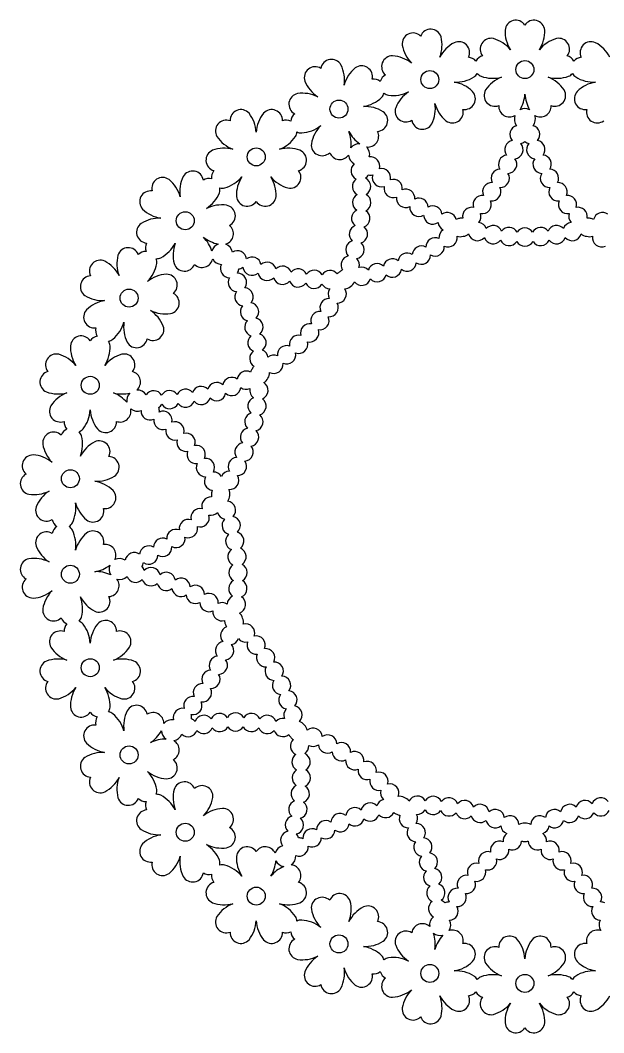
# Model space of a CAD drawing. Extents: x -1112 to -574, y -162 to 59.
# Drawn here: x -863.9 to -736.6, y -162.3 to 58.7 of the extents above; entities that cross this region are included whole.
import ezdxf

# ---------------------------------------------------------------- set-up
doc = ezdxf.new("R2010")
doc.units = 0
doc.layers.get('0').update_dxf_attribs({"linetype": 'CONTINUOUS'})

msp = doc.modelspace()

# ---------------------------------------------------------------- linework, layer by layer
for centre in [(-753.82039, 47.957838), (-774.553441, 45.778707), (-794.380359, 39.336551), (-812.434611, 28.912924), (-827.92714, 14.963388), (-840.180849, -1.902396), (-848.660191, -20.947311), (-852.994579, -41.339003), (-852.994579, -62.186257), (-848.660191, -82.57795), (-840.180849, -101.622864), (-827.92714, -118.488648), (-812.434611, -132.438184), (-794.380359, -142.861811), (-774.553441, -149.303967), (-753.82039, -151.483099)]:
    msp.add_circle(centre, 1.962519)
for centre, radius, start, end in [((-755.786841, 56.366155), 2.365777, 33.777075, 174.598907), ((-751.853939, 56.366155), 2.365777, 5.401093, 146.222925), ((-778.225107, 53.594433), 2.365777, 45.777075, 186.598907), ((-774.378149, 54.41213), 2.365777, 17.401093, 158.222925), ((-750.643583, 56.325595), 7.503151, 177.989396, 212.423167), ((-756.997197, 56.325595), 7.503151, 327.576833, 2.010604), ((-773.18581, 54.624103), 7.503151, 189.989396, 224.423167), ((-779.400582, 53.303113), 7.503151, 339.576833, 14.010604), ((-765.718348, 47.21139), 7.503151, 117.989396, 152.423167), ((-768.254851, 51.685861), 2.365777, 333.777075, 114.598907), ((-761.209507, 52.426357), 2.365777, 77.401093, 218.222925), ((-762.760287, 47.522295), 7.503151, 39.576833, 74.010604), ((-744.880493, 47.522295), 7.503151, 105.989396, 140.423167), ((-746.431272, 52.426357), 2.365777, 321.777075, 102.598907), ((-739.385929, 51.685861), 2.365777, 65.401093, 206.222925), ((-741.922432, 47.21139), 7.503151, 27.576833, 62.010604), ((-782.710146, 48.613294), 2.365777, 89.401093, 230.222925), ((-783.207425, 43.493972), 7.503151, 51.576833, 86.010604), ((-762.424841, 48.685945), 2.365777, 105.777075, 151.189996), ((-745.215939, 48.685945), 2.365777, 28.810004, 74.222925), ((-796.003887, 47.817758), 2.365777, 29.401093, 170.222925), ((-800.685989, 45.688753), 7.503151, 351.576833, 26.010604), ((-789.447574, 46.424171), 2.365777, 345.777075, 126.598907), ((-766.2884, 48.279869), 2.365777, 40.810004, 86.222925), ((-741.35238, 48.279869), 2.365777, 93.777075, 139.189996), ((-799.596771, 46.218103), 2.365777, 57.777075, 198.598907), ((-786.036205, 42.574846), 7.503151, 129.989396, 164.423167), ((-783.121246, 44.701937), 2.365777, 117.777075, 163.189996), ((-766.2884, 48.279869), 2.365777, 305.401093, 331.189996), ((-762.424841, 48.685945), 2.365777, 220.810004, 246.598907), ((-760.796912, 53.56494), 7.503151, 249.989396, 284.423167), ((-746.843868, 53.56494), 7.503151, 255.576833, 290.010604), ((-745.215939, 48.685945), 2.365777, 293.401093, 319.189996), ((-741.35238, 48.279869), 2.365777, 208.810004, 234.598907), ((-794.881674, 48.273001), 7.503151, 201.989396, 236.423167), ((-786.815949, 43.501455), 2.365777, 52.810004, 98.222925), ((-768.895155, 52.713781), 7.503151, 267.576833, 302.010604), ((-770.460685, 37.818757), 7.503151, 45.989396, 80.423167), ((-756.168743, 39.320901), 7.503151, 111.576833, 146.010604), ((-751.472037, 39.320901), 7.503151, 33.989396, 68.423167), ((-738.745625, 52.713781), 7.503151, 237.989396, 272.423167), ((-737.180095, 37.818757), 7.503151, 99.576833, 134.010604), ((-802.948163, 40.413321), 2.365777, 101.401093, 242.222925), ((-802.370209, 35.302478), 7.503151, 63.576833, 98.010604), ((-786.815949, 43.501455), 2.365777, 317.401093, 343.189996), ((-783.121246, 44.701937), 2.365777, 232.810004, 258.598907), ((-782.543292, 49.81278), 7.503151, 261.989396, 296.423167), ((-775.054757, 36.842257), 7.503151, 123.576833, 158.010604), ((-766.989032, 41.613803), 2.365777, 261.777075, 42.598907), ((-760.353566, 42.311218), 2.365777, 149.401093, 290.222925), ((-761.308925, 43.055461), 7.503151, 329.171346, 356.423167), ((-746.331855, 43.055461), 7.503151, 183.576833, 210.828654), ((-747.287213, 42.311218), 2.365777, 249.777075, 30.598907), ((-740.651748, 41.613803), 2.365777, 137.401093, 278.222925), ((-790.287602, 47.296501), 7.503151, 279.576833, 314.010604), ((-788.722072, 32.401477), 7.503151, 57.989396, 92.423167), ((-780.859072, 39.426505), 7.503151, 333.989396, 8.423167), ((-766.209287, 42.540412), 7.503151, 195.576833, 230.010604), ((-757.171782, 39.999517), 2.365777, 177.777075, 300.228349), ((-750.468998, 39.999517), 2.365777, 239.771651, 2.222925), ((-815.786003, 36.871245), 2.365777, 41.401093, 182.222925), ((-819.923145, 33.815301), 7.503151, 3.576833, 38.010604), ((-804.946076, 33.815301), 7.503151, 141.989396, 176.423167), ((-809.083218, 36.871245), 2.365777, 357.777075, 138.598907), ((-802.537063, 36.501964), 2.365777, 129.777075, 175.189996), ((-786.115318, 36.835389), 2.365777, 273.777075, 54.598907), ((-779.769854, 38.897155), 2.365777, 161.401093, 302.222925), ((-769.620657, 38.691087), 2.365777, 233.401093, 14.222925), ((-753.82039, 37.158854), 2.302526, 159.759891, 218.697261), ((-753.82039, 37.158854), 2.302526, 62.993675, 117.006325), ((-753.82039, 37.158854), 2.302526, 321.302739, 20.240109), ((-738.020123, 38.691087), 2.365777, 165.777075, 306.598907), ((-818.967787, 34.559544), 2.365777, 69.777075, 210.598907), ((-805.901434, 34.559544), 2.365777, 64.810004, 110.222925), ((-803.034343, 41.621286), 7.503151, 273.989396, 308.423167), ((-793.012727, 30.491155), 7.503151, 135.576833, 170.010604), ((-776.176969, 37.2975), 2.365777, 189.777075, 330.598907), ((-755.084154, 33.791706), 2, 105.464026, 221.535974), ((-752.556626, 33.791706), 2, 318.464026, 74.535974), ((-814.782964, 37.549861), 7.503151, 213.989396, 248.423167), ((-810.086257, 37.549861), 7.503151, 291.576833, 326.010604), ((-805.901434, 34.559544), 2.365777, 329.401093, 355.189996), ((-802.537063, 36.501964), 2.365777, 244.810004, 270.598907), ((-785.545265, 37.903868), 7.503151, 207.576833, 234.828654), ((-799.227499, 31.812145), 7.503151, 353.171346, 20.423167), ((-788.081768, 33.429397), 2.365777, 263.771651, 26.222925), ((-798.052025, 31.520825), 2.365777, 173.401093, 314.222925), ((-789.988016, 29.471187), 2.302526, 86.993675, 141.006325), ((-789.988016, 29.471187), 2.302526, 345.302739, 44.240109), ((-756.200847, 30.502032), 2, 100.964026, 217.035974), ((-756.200847, 30.502032), 2, 276.464026, 41.535974), ((-755.084154, 33.791706), 2, 280.964026, 309.189095), ((-752.556626, 33.791706), 2, 230.810905, 259.035974), ((-751.439933, 30.502032), 2, 138.464026, 263.535974), ((-751.439933, 30.502032), 2, 322.964026, 79.035974), ((-821.039062, 28.184817), 2.365777, 113.401093, 254.222925), ((-819.411133, 23.305822), 7.503151, 75.576833, 110.010604), ((-805.458088, 23.305822), 7.503151, 69.989396, 104.423167), ((-803.83016, 28.184817), 2.365777, 285.777075, 66.598907), ((-794.205067, 30.703128), 2.365777, 201.777075, 324.228349), ((-789.988016, 29.471187), 2.302526, 183.759891, 242.697261), ((-787.463968, 26.909164), 2, 342.464026, 98.535974), ((-757.572204, 27.310114), 2, 96.464026, 212.535974), ((-750.068576, 27.310114), 2, 327.464026, 83.535974), ((-789.772979, 25.881126), 2, 129.464026, 245.535974), ((-757.572204, 27.310114), 2, 271.964026, 37.035974), ((-750.068576, 27.310114), 2, 142.964026, 268.035974), ((-832.859925, 22.051007), 2.365777, 53.401093, 194.222925), ((-821.621509, 21.31559), 7.503151, 153.989396, 188.423167), ((-826.303612, 23.444594), 2.365777, 9.777075, 150.598907), ((-819.823728, 24.444405), 2.365777, 141.777075, 187.189996), ((-821.374508, 29.348467), 7.503151, 285.989396, 320.423167), ((-809.257804, 20.545167), 7.503151, 147.576833, 182.010604), ((-803.494714, 29.348467), 7.503151, 219.576833, 254.010604), ((-815.611417, 20.545167), 7.503151, 357.989396, 32.423167), ((-805.045493, 24.444405), 2.365777, 257.401093, 38.222925), ((-789.772979, 25.881126), 2, 304.964026, 333.189095), ((-787.463968, 26.909164), 2, 254.810905, 283.035974), ((-785.105786, 24.358097), 2, 162.464026, 287.535974), ((-785.105786, 24.358097), 2, 346.964026, 103.035974), ((-759.189767, 24.235631), 2, 91.964026, 208.035974), ((-759.189767, 24.235631), 2, 267.464026, 32.535974), ((-748.451012, 24.235631), 2, 147.464026, 272.535974), ((-748.451012, 24.235631), 2, 331.964026, 88.035974), ((-836.271294, 18.201682), 7.503151, 15.576833, 50.010604), ((-822.710728, 21.844939), 2.365777, 76.810004, 122.222925), ((-822.710728, 21.844939), 2.365777, 341.401093, 7.189996), ((-819.823728, 24.444405), 2.365777, 256.810004, 282.598907), ((-789.455098, 22.421659), 2, 124.964026, 241.035974), ((-789.455098, 22.421659), 2, 300.464026, 65.535974), ((-782.55472, 21.999916), 2, 166.964026, 292.035974), ((-782.55472, 21.999916), 2, 351.464026, 107.535974), ((-761.043566, 21.297538), 2, 87.464026, 203.535974), ((-761.043566, 21.297538), 2, 262.964026, 28.035974), ((-746.597214, 21.297538), 2, 151.964026, 277.035974), ((-746.597214, 21.297538), 2, 336.464026, 92.535974), ((-835.491549, 19.128292), 2.365777, 81.777075, 222.598907), ((-827.425824, 23.899837), 7.503151, 303.576833, 338.010604), ((-814.401061, 20.504607), 2.365777, 185.401093, 326.222925), ((-810.46816, 20.504607), 2.365777, 213.777075, 354.598907), ((-789.409625, 18.947916), 2, 120.464026, 236.535974), ((-789.409625, 18.947916), 2, 295.964026, 61.035974), ((-779.826497, 19.849158), 2, 171.464026, 296.535974), ((-779.826497, 19.849158), 2, 355.964026, 112.035974), ((-776.937938, 17.919085), 2, 0.464026, 116.535974), ((-763.12217, 18.513949), 2, 82.964026, 199.035974), ((-744.51861, 18.513949), 2, 340.964026, 97.035974), ((-819.93729, 10.929315), 7.503151, 81.989396, 116.423167), ((-819.359335, 16.040157), 2.365777, 297.777075, 78.598907), ((-776.937938, 17.919085), 2, 175.964026, 301.035974), ((-773.906851, 16.221595), 2, 4.964026, 121.035974), ((-765.412764, 15.902027), 2, 78.464026, 189.795696), ((-763.12217, 18.513949), 2, 258.464026, 23.535974), ((-744.51861, 18.513949), 2, 156.464026, 281.535974), ((-742.228016, 15.902027), 2, 350.204304, 101.535974), ((-833.585427, 8.028314), 7.503151, 87.576833, 122.010604), ((-832.019897, 22.923337), 7.503151, 225.989396, 260.423167), ((-789.636838, 15.481313), 2, 115.964026, 232.035974), ((-789.636838, 15.481313), 2, 291.464026, 56.535974), ((-773.906851, 16.221595), 2, 180.464026, 305.535974), ((-770.751924, 14.767154), 2, 14.204304, 125.535974), ((-767.492609, 13.564729), 2, 86.875724, 107.994699), ((-765.412764, 15.902027), 2, 319.568314, 19.035974), ((-742.228016, 15.902027), 2, 160.964026, 220.431686), ((-740.14817, 13.564729), 2, 72.005301, 93.124276), ((-736.888855, 14.767154), 2, 54.464026, 165.795696), ((-836.192181, 12.462226), 2.365777, 125.401093, 266.222925), ((-819.770435, 12.128801), 2.365777, 287.771651, 50.222925), ((-790.135337, 12.043224), 2, 111.464026, 227.535974), ((-790.135337, 12.043224), 2, 286.964026, 52.035974), ((-770.751924, 14.767154), 2, 184.964026, 244.431686), ((-767.901227, 13.477875), 2, 96.005301, 117.124276), ((-764.149001, 12.621734), 2, 18.464026, 82.570974), ((-760.741713, 11.943982), 2, 22.964026, 139.035974), ((-757.291752, 11.535652), 2, 27.464026, 143.535974), ((-753.82039, 11.399262), 2, 31.964026, 148.035974), ((-750.349028, 11.535652), 2, 36.464026, 152.535974), ((-746.899067, 11.943982), 2, 40.964026, 157.035974), ((-743.491779, 12.621734), 2, 97.429026, 161.535974), ((-739.739553, 13.477875), 2, 62.875724, 83.994699), ((-819.273156, 17.248123), 7.503151, 231.576833, 258.828654), ((-829.294772, 6.117991), 7.503151, 17.171346, 44.423167), ((-773.40926, 9.251411), 2, 64.964026, 181.035974), ((-770.572214, 11.256437), 2, 121.429026, 185.535974), ((-770.572214, 11.256437), 2, 244.964026, 10.035974), ((-767.901227, 13.477875), 2, 249.464026, 287.994699), ((-767.492609, 13.564729), 2, 276.005301, 314.535974), ((-764.149001, 12.621734), 2, 193.964026, 319.035974), ((-760.741713, 11.943982), 2, 198.464026, 323.535974), ((-746.899067, 11.943982), 2, 216.464026, 341.535974), ((-743.491779, 12.621734), 2, 220.964026, 346.035974), ((-740.14817, 13.564729), 2, 225.464026, 263.994699), ((-739.739553, 13.477875), 2, 252.005301, 290.535974), ((-737.068565, 11.256437), 2, 169.964026, 295.035974), ((-840.356141, 6.731027), 2.365777, 21.777075, 162.598907), ((-834.22573, 9.056233), 2.365777, 153.777075, 199.189996), ((-836.762233, 13.530704), 7.503151, 297.989396, 332.423167), ((-823.08, 7.438982), 7.503151, 159.576833, 194.010604), ((-819.90193, 7.737456), 2.302526, 110.993675, 165.006325), ((-819.90193, 7.737456), 2.302526, 9.302739, 68.240109), ((-790.902049, 8.654845), 2, 106.964026, 223.035974), ((-790.902049, 8.654845), 2, 282.464026, 47.535974), ((-776.394873, 7.475158), 2, 60.464026, 176.535974), ((-773.40926, 9.251411), 2, 240.464026, 5.535974), ((-757.291752, 11.535652), 2, 202.964026, 328.035974), ((-753.82039, 11.399262), 2, 207.464026, 332.535974), ((-750.349028, 11.535652), 2, 211.964026, 337.035974), ((-835.333709, 5.62201), 7.503151, 165.989396, 200.423167), ((-836.509183, 5.913331), 2.365777, 88.810004, 134.222925), ((-836.509183, 5.913331), 2.365777, 353.401093, 19.189996), ((-834.22573, 9.056233), 2.365777, 268.810004, 294.598907), ((-824.255474, 7.147661), 2.365777, 225.777075, 348.228349), ((-819.90193, 7.737456), 2.302526, 207.759891, 266.697261), ((-816.554029, 6.423554), 2, 6.464026, 122.535974), ((-813.362111, 5.052198), 2, 10.964026, 127.035974), ((-791.932246, 5.337067), 2, 102.464026, 213.795696), ((-791.932246, 5.337067), 2, 343.568314, 43.035974), ((-782.737368, 4.651298), 2, 51.464026, 167.535974), ((-779.510646, 5.938629), 2, 55.964026, 172.035974), ((-776.394873, 7.475158), 2, 235.964026, 1.035974), ((-846.479439, 4.004759), 2.365777, 65.401093, 206.222925), ((-849.015942, -0.469713), 7.503151, 27.576833, 62.010604), ((-841.54848, 6.943001), 7.503151, 315.576833, 350.010604), ((-828.102432, 6.329965), 2.365777, 197.401093, 338.222925), ((-818.245275, 4.545235), 2, 153.464026, 269.535974), ((-818.245275, 4.545235), 2, 328.964026, 357.189095), ((-816.554029, 6.423554), 2, 278.810905, 307.035974), ((-813.362111, 5.052198), 2, 186.464026, 311.535974), ((-810.072437, 3.935504), 2, 15.464026, 131.535974), ((-806.705289, 3.080357), 2, 19.964026, 136.035974), ((-803.281427, 2.49203), 2, 24.464026, 140.535974), ((-789.443525, 2.854388), 2, 42.464026, 106.570974), ((-786.055146, 3.6211), 2, 46.964026, 163.035974), ((-779.510646, 5.938629), 2, 231.464026, 356.535974), ((-848.44589, 0.598766), 2.365777, 93.777075, 234.598907), ((-831.526865, -4.187131), 7.503151, 93.989396, 128.423167), ((-832.024144, 0.932191), 2.365777, 309.777075, 90.598907), ((-816.547785, 1.514148), 2, 148.964026, 265.035974), ((-816.547785, 1.514148), 2, 324.464026, 89.535974), ((-810.072437, 3.935504), 2, 190.964026, 316.035974), ((-806.705289, 3.080357), 2, 195.464026, 320.535974), ((-799.82196, 2.17415), 2, 28.964026, 145.035974), ((-796.348217, 2.128676), 2, 38.204304, 149.535974), ((-793.219578, 2.110344), 2, 120.005301, 141.124276), ((-792.881615, 2.355889), 2, 110.875724, 131.994699), ((-789.443525, 2.854388), 2, 217.964026, 343.035974), ((-786.055146, 3.6211), 2, 222.464026, 347.535974), ((-782.737368, 4.651298), 2, 226.964026, 352.035974), ((-815.093344, -1.640778), 2, 319.964026, 85.035974), ((-803.281427, 2.49203), 2, 199.964026, 325.035974), ((-799.82196, 2.17415), 2, 204.464026, 329.535974), ((-796.348217, 2.128676), 2, 208.964026, 268.431686), ((-794.756107, -1.005428), 2, 145.429026, 209.535974), ((-794.756107, -1.005428), 2, 268.964026, 34.035974), ((-793.219578, 2.110344), 2, 273.464026, 311.994699), ((-792.881615, 2.355889), 2, 300.005301, 338.535974), ((-845.839136, 5.032678), 7.503151, 237.989396, 272.423167), ((-831.613044, -2.979166), 2.365777, 281.401093, 62.222925), ((-815.093344, -1.640778), 2, 144.464026, 260.535974), ((-796.53236, -3.991041), 2, 88.964026, 205.035974), ((-844.273605, -9.862345), 7.503151, 99.576833, 134.010604), ((-813.890919, -4.900093), 2, 139.964026, 256.035974), ((-813.890919, -4.900093), 2, 315.464026, 80.535974), ((-796.53236, -3.991041), 2, 264.464026, 29.535974), ((-847.745258, -6.0673), 2.365777, 137.401093, 278.222925), ((-832.190998, 2.131677), 7.503151, 243.576833, 278.010604), ((-839.679533, -10.838846), 7.503151, 21.989396, 56.423167), ((-812.947924, -8.243702), 2, 310.964026, 76.035974), ((-798.537386, -6.828087), 2, 84.464026, 200.535974), ((-798.537386, -6.828087), 2, 259.964026, 25.035974), ((-845.113633, -8.990015), 2.365777, 165.777075, 211.189996), ((-848.525003, -5.14069), 7.503151, 309.989396, 344.423167), ((-833.875218, -8.254598), 7.503151, 171.576833, 206.010604), ((-834.964436, -8.783948), 2.365777, 237.777075, 18.598907), ((-812.947924, -8.243702), 2, 135.464026, 251.535974), ((-800.758823, -9.499075), 2, 79.964026, 196.035974), ((-800.758823, -9.499075), 2, 255.464026, 20.535974), ((-850.626642, -12.538994), 2.365777, 33.777075, 174.598907), ((-846.693741, -12.538994), 2.365777, 100.810004, 146.222925), ((-845.113633, -8.990015), 2.365777, 280.810004, 306.598907), ((-838.557321, -10.383603), 2.365777, 209.401093, 350.222925), ((-812.270172, -11.65099), 2, 130.964026, 247.035974), ((-812.270172, -11.65099), 2, 306.464026, 71.535974), ((-803.182976, -11.987537), 2, 75.464026, 191.535974), ((-845.483385, -12.579554), 7.503151, 177.989396, 212.423167), ((-851.836998, -12.579554), 7.503151, 327.576833, 2.010604), ((-846.693741, -12.538994), 2.365777, 5.401093, 31.189996), ((-805.794898, -14.278131), 2, 70.964026, 187.035974), ((-803.182976, -11.987537), 2, 250.964026, 16.035974), ((-856.049309, -16.478792), 2.365777, 77.401093, 218.222925), ((-857.600088, -21.382854), 7.503151, 39.576833, 74.010604), ((-839.720294, -21.382854), 7.503151, 105.989396, 140.423167), ((-841.271074, -16.478792), 2.365777, 321.777075, 102.598907), ((-811.861842, -15.10095), 2, 126.464026, 237.795696), ((-811.861842, -15.10095), 2, 7.568314, 67.035974), ((-808.578486, -16.356735), 2, 66.464026, 130.570974), ((-805.794898, -14.278131), 2, 246.464026, 11.535974), ((-811.725452, -18.572312), 2, 144.005301, 165.124276), ((-811.516579, -18.210534), 2, 134.875724, 155.994699), ((-808.578486, -16.356735), 2, 241.964026, 7.035974), ((-857.264642, -20.219204), 2.365777, 105.777075, 246.598907), ((-840.055741, -20.219204), 2.365777, 311.771651, 74.222925), ((-817.78298, -21.199454), 2, 52.964026, 169.035974), ((-814.591062, -19.828098), 2, 62.204304, 173.535974), ((-811.725452, -18.572312), 2, 297.464026, 335.994699), ((-811.516579, -18.210534), 2, 324.005301, 2.535974), ((-838.389746, -24.28438), 2.302526, 33.302739, 92.240109), ((-831.323131, -24.077502), 2, 34.964026, 151.035974), ((-827.863664, -23.759622), 2, 39.464026, 155.535974), ((-824.439802, -23.171295), 2, 43.964026, 160.035974), ((-821.072654, -22.316148), 2, 48.464026, 164.535974), ((-817.78298, -21.199454), 2, 228.464026, 353.535974), ((-814.591062, -19.828098), 2, 232.964026, 292.431686), ((-811.861842, -22.043675), 2, 169.429026, 233.535974), ((-811.861842, -22.043675), 2, 292.964026, 58.035974), ((-855.636714, -15.340209), 7.503151, 249.989396, 284.423167), ((-851.008545, -29.584248), 7.503151, 111.576833, 146.010604), ((-846.311838, -29.584248), 7.503151, 41.171346, 68.423167), ((-841.683669, -15.340209), 7.503151, 255.576833, 282.828654), ((-838.389746, -24.28438), 2.302526, 134.993675, 189.006325), ((-834.796874, -24.122976), 2, 30.464026, 146.535974), ((-824.439802, -23.171295), 2, 219.464026, 344.535974), ((-821.072654, -22.316148), 2, 223.964026, 349.035974), ((-812.270172, -25.493635), 2, 112.964026, 229.035974), ((-812.270172, -25.493635), 2, 288.464026, 53.535974), ((-855.193368, -26.593931), 2.365777, 149.401093, 290.222925), ((-856.148726, -25.849688), 7.503151, 321.989396, 356.423167), ((-841.171657, -25.849688), 7.503151, 183.576833, 218.010604), ((-842.127015, -26.593931), 2.365777, 249.777075, 12.228349), ((-838.389746, -24.28438), 2.302526, 231.759891, 290.697261), ((-835.577923, -26.526797), 2, 177.464026, 293.535974), ((-834.796874, -24.122976), 2, 302.810905, 331.035974), ((-835.577923, -26.526797), 2, 352.964026, 21.189095), ((-831.323131, -24.077502), 2, 210.464026, 335.535974), ((-827.863664, -23.759622), 2, 214.964026, 340.035974), ((-832.794335, -28.605401), 2, 172.964026, 289.035974), ((-832.794335, -28.605401), 2, 348.464026, 113.535974), ((-812.947924, -28.900923), 2, 108.464026, 224.535974), ((-812.947924, -28.900923), 2, 283.964026, 49.035974), ((-852.819288, -32.70558), 2.365777, 112.810004, 158.222925), ((-852.011584, -28.905632), 2.365777, 177.777075, 223.189996), ((-852.011584, -28.905632), 2.365777, 292.810004, 318.598907), ((-845.308799, -28.905632), 2.365777, 221.401093, 2.222925), ((-830.182412, -30.895995), 2, 168.464026, 284.535974), ((-830.182412, -30.895995), 2, 343.964026, 109.035974), ((-813.890919, -32.244532), 2, 103.964026, 220.035974), ((-813.890919, -32.244532), 2, 279.464026, 44.535974), ((-856.666246, -33.523276), 2.365777, 45.777075, 186.598907), ((-852.819288, -32.70558), 2.365777, 17.401093, 43.189996), ((-857.84172, -33.814597), 7.503151, 339.576833, 14.010604), ((-846.695989, -35.431848), 2.365777, 333.777075, 114.598907), ((-827.75826, -33.384457), 2, 163.964026, 280.035974), ((-827.75826, -33.384457), 2, 339.464026, 104.535974), ((-851.626948, -32.493606), 7.503151, 189.989396, 224.423167), ((-844.159486, -39.90632), 7.503151, 117.989396, 152.423167), ((-825.536823, -36.055445), 2, 159.464026, 275.535974), ((-825.536823, -36.055445), 2, 334.964026, 100.035974), ((-815.093344, -35.503847), 2, 99.464026, 215.535974), ((-815.093344, -35.503847), 2, 274.964026, 40.035974), ((-861.151284, -38.504416), 2.365777, 89.401093, 230.222925), ((-861.648563, -43.623738), 7.503151, 51.576833, 86.010604), ((-844.729538, -38.837841), 2.365777, 305.401093, 86.222925), ((-823.531797, -38.892491), 2, 330.464026, 95.535974), ((-816.547785, -38.658773), 2, 94.964026, 211.035974), ((-816.547785, -38.658773), 2, 270.464026, 35.535974), ((-823.531797, -38.892491), 2, 154.964026, 271.035974), ((-818.245275, -41.68986), 2, 90.464026, 154.570974), ((-861.562384, -42.415773), 2.365777, 117.777075, 258.598907), ((-847.336293, -34.403929), 7.503151, 267.576833, 302.010604), ((-848.901823, -49.298952), 7.503151, 45.989396, 80.423167), ((-821.755544, -41.878104), 2, 150.464026, 261.795696), ((-821.755544, -41.878104), 2, 31.568314, 91.035974), ((-818.245275, -41.68986), 2, 265.964026, 31.035974), ((-860.98443, -37.30493), 7.503151, 261.989396, 296.423167), ((-853.495895, -50.275453), 7.503151, 123.576833, 158.010604), ((-845.43017, -45.503907), 2.365777, 261.777075, 42.598907), ((-820.175348, -44.578419), 2, 158.875724, 179.994699), ((-820.175348, -44.578419), 2, 348.005301, 26.535974), ((-822.326106, -47.306643), 2, 86.204304, 197.535974), ((-820.219015, -44.993877), 2, 168.005301, 189.124276), ((-820.219015, -44.993877), 2, 321.464026, 359.994699), ((-818.931683, -48.220599), 2, 316.964026, 82.035974), ((-858.210992, -48.220554), 2.365777, 161.401093, 302.222925), ((-859.30021, -47.691205), 7.503151, 333.989396, 8.423167), ((-844.650426, -44.577297), 7.503151, 195.576833, 230.010604), ((-848.061795, -48.426622), 2.365777, 233.401093, 14.222925), ((-824.684288, -49.857709), 2, 76.964026, 193.035974), ((-854.618108, -49.82021), 2.365777, 189.777075, 235.189996), ((-827.235354, -52.21589), 2, 72.464026, 188.535974), ((-824.684288, -49.857709), 2, 252.464026, 17.535974), ((-822.326106, -47.306643), 2, 256.964026, 316.431686), ((-818.931683, -48.220599), 2, 193.429026, 257.535974), ((-817.901486, -51.538377), 2, 136.964026, 253.035974), ((-817.901486, -51.538377), 2, 312.464026, 77.535974), ((-858.210992, -55.304706), 2.365777, 57.777075, 198.598907), ((-854.618108, -53.705051), 2.365777, 124.810004, 170.222925), ((-854.618108, -49.82021), 2.365777, 304.810004, 330.598907), ((-854.618108, -53.705051), 2.365777, 29.401093, 55.189996), ((-859.30021, -55.834055), 7.503151, 351.576833, 26.010604), ((-848.061795, -55.098638), 2.365777, 345.777075, 126.598907), ((-829.963577, -54.366648), 2, 67.964026, 184.035974), ((-827.235354, -52.21589), 2, 247.964026, 13.035974), ((-817.134774, -54.926756), 2, 307.964026, 73.035974), ((-844.650426, -58.947963), 7.503151, 129.989396, 164.423167), ((-832.852136, -56.296722), 2, 63.464026, 179.535974), ((-829.963577, -54.366648), 2, 243.464026, 8.535974), ((-817.134774, -54.926756), 2, 132.464026, 248.535974), ((-853.495895, -53.249807), 7.503151, 201.989396, 236.423167), ((-845.43017, -58.021353), 2.365777, 335.771651, 98.222925), ((-839.038149, -59.448653), 2, 54.464026, 170.535974), ((-835.883223, -57.994212), 2, 58.964026, 175.035974), ((-832.852136, -56.296722), 2, 238.964026, 4.035974), ((-816.636274, -58.364846), 2, 127.964026, 244.035974), ((-816.636274, -58.364846), 2, 303.464026, 68.535974), ((-861.562384, -61.109487), 2.365777, 101.401093, 242.222925), ((-860.98443, -66.22033), 7.503151, 63.576833, 98.010604), ((-842.254752, -61.057456), 2.302526, 57.302739, 116.240109), ((-839.038149, -59.448653), 2, 326.810905, 355.035974), ((-835.883223, -57.994212), 2, 234.464026, 359.535974), ((-848.901823, -54.226308), 7.503151, 279.576833, 306.828654), ((-847.336293, -69.121331), 7.503151, 65.171346, 92.423167), ((-842.254752, -61.057456), 2.302526, 158.993675, 213.006325), ((-838.773951, -61.962334), 2, 16.964026, 45.189095), ((-835.385572, -62.729046), 2, 12.464026, 137.535974), ((-832.067794, -63.759243), 2, 7.964026, 133.035974), ((-816.409061, -61.831448), 2, 123.464026, 239.535974), ((-816.409061, -61.831448), 2, 298.964026, 64.035974), ((-861.151284, -65.020844), 2.365777, 129.777075, 270.598907), ((-844.729538, -64.687419), 2.365777, 273.777075, 36.228349), ((-842.254752, -61.057456), 2.302526, 255.759891, 314.697261), ((-838.773951, -61.962334), 2, 201.464026, 317.535974), ((-835.385572, -62.729046), 2, 196.964026, 313.035974), ((-828.841071, -65.046575), 2, 3.464026, 128.535974), ((-816.454535, -65.305191), 2, 118.964026, 235.035974), ((-816.454535, -65.305191), 2, 294.464026, 59.535974), ((-861.648563, -59.901522), 7.503151, 273.989396, 308.423167), ((-851.626948, -71.031654), 7.503151, 135.576833, 170.010604), ((-832.067794, -63.759243), 2, 192.464026, 308.535974), ((-828.841071, -65.046575), 2, 187.964026, 304.035974), ((-825.725299, -66.583104), 2, 358.964026, 124.035974), ((-844.159486, -63.61894), 7.503151, 207.576833, 242.010604), ((-857.84172, -69.710663), 7.503151, 345.989396, 20.423167), ((-846.695989, -68.093412), 2.365777, 245.401093, 26.222925), ((-825.725299, -66.583104), 2, 183.464026, 299.535974), ((-822.739686, -68.359357), 2, 178.964026, 295.035974), ((-822.739686, -68.359357), 2, 354.464026, 119.535974), ((-819.90264, -70.364383), 2, 55.568314, 115.035974), ((-816.772416, -68.764658), 2, 114.464026, 178.570974), ((-816.772416, -68.764658), 2, 289.964026, 55.035974), ((-856.666246, -70.001984), 2.365777, 173.401093, 314.222925), ((-819.90264, -70.364383), 2, 174.464026, 285.795696), ((-817.360743, -72.18852), 2, 12.005301, 50.535974), ((-852.819288, -70.81968), 2.365777, 201.777075, 247.189996), ((-852.819288, -70.81968), 2.365777, 316.810004, 342.598907), ((-852.011584, -74.619628), 2.365777, 41.401093, 67.189996), ((-845.308799, -74.619628), 2.365777, 357.777075, 138.598907), ((-817.360743, -72.18852), 2, 182.875724, 203.994699), ((-817.231652, -72.58582), 2, 345.464026, 23.994699), ((-855.193368, -76.931329), 2.365777, 69.777075, 210.598907), ((-852.011584, -74.619628), 2.365777, 136.810004, 182.222925), ((-856.148726, -77.675572), 7.503151, 3.576833, 38.010604), ((-841.171657, -77.675572), 7.503151, 141.989396, 176.423167), ((-842.127015, -76.931329), 2.365777, 329.401093, 110.222925), ((-818.215889, -75.555668), 2, 110.204304, 221.535974), ((-817.231652, -72.58582), 2, 192.005301, 213.124276), ((-814.74319, -75.009973), 2, 340.964026, 106.035974), ((-819.332583, -78.845342), 2, 100.964026, 217.035974), ((-818.215889, -75.555668), 2, 280.964026, 340.431686), ((-814.74319, -75.009973), 2, 217.429026, 281.535974), ((-812.452596, -77.621895), 2, 160.964026, 277.035974), ((-812.452596, -77.621895), 2, 336.464026, 101.535974), ((-851.008545, -73.941012), 7.503151, 213.989396, 248.423167), ((-846.311838, -73.941012), 7.503151, 291.576833, 326.010604), ((-819.332583, -78.845342), 2, 276.464026, 41.535974), ((-810.373992, -80.405483), 2, 331.964026, 97.035974), ((-857.264642, -83.306056), 2.365777, 113.401093, 254.222925), ((-855.636714, -88.185051), 7.503151, 75.576833, 110.010604), ((-841.683669, -88.185051), 7.503151, 69.989396, 104.423167), ((-840.055741, -83.306056), 2.365777, 285.777075, 66.598907), ((-820.703939, -82.03726), 2, 96.464026, 212.535974), ((-820.703939, -82.03726), 2, 271.964026, 37.035974), ((-810.373992, -80.405483), 2, 156.464026, 272.535974), ((-808.520193, -83.343576), 2, 327.464026, 92.535974), ((-822.321503, -85.111743), 2, 91.964026, 208.035974), ((-808.520193, -83.343576), 2, 151.964026, 268.035974), ((-856.049309, -87.046468), 2.365777, 141.777075, 282.598907), ((-841.271074, -87.046468), 2.365777, 257.401093, 38.222925), ((-824.175302, -88.049836), 2, 87.464026, 203.535974), ((-822.321503, -85.111743), 2, 267.464026, 32.535974), ((-806.902629, -86.418059), 2, 147.464026, 263.535974), ((-806.902629, -86.418059), 2, 322.964026, 88.035974), ((-857.600088, -82.142406), 7.503151, 285.989396, 320.423167), ((-845.483385, -90.945706), 7.503151, 147.576833, 182.010604), ((-839.720294, -82.142406), 7.503151, 219.576833, 254.010604), ((-851.836998, -90.945706), 7.503151, 357.989396, 32.423167), ((-824.175302, -88.049836), 2, 262.964026, 28.035974), ((-805.531273, -89.609977), 2, 318.464026, 83.535974), ((-826.253906, -90.833424), 2, 82.964026, 199.035974), ((-826.253906, -90.833424), 2, 258.464026, 23.535974), ((-805.531273, -89.609977), 2, 142.964026, 259.035974), ((-850.626642, -90.986266), 2.365777, 185.401093, 326.222925), ((-846.693741, -90.986266), 2.365777, 213.777075, 259.189996), ((-846.693741, -90.986266), 2.365777, 328.810004, 354.598907), ((-845.113633, -94.535245), 2.365777, 53.401093, 79.189996), ((-848.525003, -98.38457), 7.503151, 15.576833, 50.010604), ((-833.875218, -95.270662), 7.503151, 153.989396, 188.423167), ((-838.557321, -93.141657), 2.365777, 9.777075, 150.598907), ((-834.964436, -94.741313), 2.365777, 359.771651, 122.222925), ((-828.5445, -93.445347), 2, 78.464026, 194.535974), ((-828.5445, -93.445347), 2, 350.810905, 19.035974), ((-820.423488, -94.548168), 2, 31.964026, 157.035974), ((-816.952126, -94.411778), 2, 27.464026, 152.535974), ((-813.480763, -94.548168), 2, 22.964026, 148.035974), ((-804.414579, -92.899651), 2, 138.464026, 202.570974), ((-804.414579, -92.899651), 2, 313.964026, 79.035974), ((-845.113633, -94.535245), 2.365777, 148.810004, 194.222925), ((-830.828654, -96.223372), 2.302526, 81.302739, 140.240109), ((-827.280736, -95.634249), 2, 40.964026, 69.189095), ((-823.873448, -94.956498), 2, 36.464026, 161.535974), ((-810.030803, -94.956498), 2, 18.464026, 143.535974), ((-806.623515, -95.634249), 2, 79.568314, 139.035974), ((-803.559432, -96.266799), 2, 36.005301, 74.535974), ((-847.745258, -97.45796), 2.365777, 81.777075, 222.598907), ((-839.679533, -92.686414), 7.503151, 303.576833, 330.828654), ((-830.828654, -96.223372), 2.302526, 182.993675, 237.006325), ((-830.828654, -96.223372), 2.302526, 279.759891, 338.697261), ((-827.280736, -95.634249), 2, 225.464026, 341.535974), ((-823.873448, -94.956498), 2, 220.964026, 337.035974), ((-820.423488, -94.548168), 2, 216.464026, 332.535974), ((-816.952126, -94.411778), 2, 211.964026, 328.035974), ((-813.480763, -94.548168), 2, 207.464026, 323.535974), ((-810.030803, -94.956498), 2, 202.964026, 319.035974), ((-806.623515, -95.634249), 2, 198.464026, 309.795696), ((-803.559432, -96.266799), 2, 206.875724, 227.994699), ((-803.279906, -96.577245), 2, 9.464026, 47.994699), ((-800.020591, -97.779669), 2, 4.964026, 130.035974), ((-796.865665, -99.23411), 2, 0.464026, 125.535974), ((-844.273605, -93.662915), 7.503151, 225.989396, 260.423167), ((-832.190998, -105.656937), 7.503151, 89.171346, 116.423167), ((-831.613044, -100.546094), 2.365777, 297.777075, 60.228349), ((-802.971105, -99.690661), 2, 134.204304, 245.535974), ((-803.279906, -96.577245), 2, 216.005301, 237.124276), ((-800.020591, -97.779669), 2, 241.429026, 305.535974), ((-796.865665, -99.23411), 2, 184.964026, 301.035974), ((-793.834578, -100.9316), 2, 355.964026, 121.035974), ((-845.839136, -108.557938), 7.503151, 87.576833, 122.010604), ((-802.653225, -103.150128), 2, 124.964026, 241.035974), ((-802.971105, -99.690661), 2, 304.964026, 4.431686), ((-802.653225, -103.150128), 2, 300.464026, 65.535974), ((-793.834578, -100.9316), 2, 180.464026, 296.535974), ((-790.946019, -102.861674), 2, 351.464026, 116.535974), ((-848.44589, -104.124026), 2.365777, 125.401093, 266.222925), ((-832.024144, -104.457451), 2.365777, 269.401093, 50.222925), ((-790.946019, -102.861674), 2, 175.964026, 292.035974), ((-788.217796, -105.012432), 2, 346.964026, 112.035974), ((-831.526865, -99.338129), 7.503151, 231.576833, 266.010604), ((-841.54848, -110.468261), 7.503151, 9.989396, 44.423167), ((-802.607751, -106.623871), 2, 120.464026, 236.535974), ((-802.607751, -106.623871), 2, 295.964026, 61.035974), ((-788.217796, -105.012432), 2, 171.464026, 287.535974), ((-785.666729, -107.370613), 2, 342.464026, 107.535974), ((-846.479439, -107.530019), 2.365777, 153.777075, 294.598907), ((-849.015942, -103.055547), 7.503151, 297.989396, 332.423167), ((-835.333709, -109.14727), 7.503151, 159.576833, 194.010604), ((-828.102432, -109.855225), 2.365777, 21.777075, 162.598907), ((-785.666729, -107.370613), 2, 166.964026, 283.035974), ((-783.308548, -109.92168), 2, 337.964026, 103.035974), ((-836.509183, -109.438591), 2.365777, 340.810004, 6.598907), ((-834.22573, -112.581493), 2.365777, 65.401093, 91.189996), ((-836.762233, -117.055965), 7.503151, 27.576833, 62.010604), ((-823.08, -110.964242), 7.503151, 165.989396, 200.423167), ((-824.255474, -110.672921), 2.365777, 353.401093, 134.222925), ((-802.834964, -110.090474), 2, 115.964026, 232.035974), ((-802.834964, -110.090474), 2, 291.464026, 56.535974), ((-783.308548, -109.92168), 2, 162.464026, 226.570974), ((-840.356141, -110.256287), 2.365777, 197.401093, 338.222925), ((-836.509183, -109.438591), 2.365777, 225.777075, 271.189996), ((-834.22573, -112.581493), 2.365777, 160.810004, 206.222925), ((-829.294772, -109.643251), 7.503151, 315.576833, 350.010604), ((-803.333464, -113.528563), 2, 111.464026, 227.535974), ((-803.333464, -113.528563), 2, 286.964026, 52.035974), ((-787.602629, -114.085026), 2, 42.464026, 167.535974), ((-784.21425, -113.318314), 2, 103.568314, 163.035974), ((-781.15779, -112.649903), 2, 60.005301, 98.535974), ((-780.77616, -112.819815), 2, 33.464026, 71.994699), ((-777.309558, -112.592602), 2, 28.964026, 154.035974), ((-773.835815, -112.638076), 2, 24.464026, 149.535974), ((-770.376348, -112.955956), 2, 19.964026, 145.035974), ((-766.952486, -113.544283), 2, 15.464026, 140.535974), ((-763.585338, -114.39943), 2, 10.964026, 136.035974), ((-744.055442, -114.39943), 2, 43.964026, 169.035974), ((-740.688294, -113.544283), 2, 39.464026, 164.535974), ((-737.264432, -112.955956), 2, 34.964026, 160.035974), ((-836.192181, -115.987486), 2.365777, 93.777075, 234.598907), ((-819.273156, -120.773383), 7.503151, 93.989396, 128.423167), ((-819.770435, -115.654061), 2.365777, 309.777075, 90.598907), ((-794.147129, -116.402555), 2, 51.464026, 176.535974), ((-790.920407, -115.115224), 2, 46.964026, 172.035974), ((-787.602629, -114.085026), 2, 226.964026, 343.035974), ((-784.21425, -113.318314), 2, 222.464026, 333.795696), ((-781.15779, -112.649903), 2, 230.875724, 251.994699), ((-780.77616, -112.819815), 2, 240.005301, 261.124276), ((-779.227716, -115.538462), 2, 158.204304, 269.535974), ((-779.227716, -115.538462), 2, 328.964026, 28.431686), ((-777.309558, -112.592602), 2, 265.429026, 329.535974), ((-773.835815, -112.638076), 2, 208.964026, 325.035974), ((-770.376348, -112.955956), 2, 204.464026, 320.535974), ((-766.952486, -113.544283), 2, 199.964026, 316.035974), ((-760.295664, -115.516124), 2, 6.464026, 131.535974), ((-757.103746, -116.88748), 2, 1.964026, 127.035974), ((-750.537034, -116.88748), 2, 52.964026, 178.035974), ((-747.345116, -115.516124), 2, 48.464026, 173.535974), ((-740.688294, -113.544283), 2, 223.964026, 340.035974), ((-737.264432, -112.955956), 2, 219.464026, 335.535974), ((-804.100176, -116.916942), 2, 106.964026, 223.035974), ((-804.100176, -116.916942), 2, 282.464026, 47.535974), ((-797.262902, -117.939084), 2, 55.964026, 181.035974), ((-794.147129, -116.402555), 2, 235.964026, 352.035974), ((-790.920407, -115.115224), 2, 231.464026, 347.535974), ((-777.530226, -118.569549), 2, 324.464026, 89.535974), ((-763.585338, -114.39943), 2, 195.464026, 311.535974), ((-760.295664, -115.516124), 2, 190.964026, 307.035974), ((-757.103746, -116.88748), 2, 186.464026, 250.570974), ((-754.029263, -118.505044), 2, 84.005301, 122.535974), ((-753.611517, -118.505044), 2, 57.464026, 95.994699), ((-750.537034, -116.88748), 2, 289.429026, 353.535974), ((-747.345116, -115.516124), 2, 232.964026, 349.035974), ((-744.055442, -114.39943), 2, 228.464026, 344.535974), ((-833.585427, -111.553574), 7.503151, 237.989396, 272.423167), ((-832.019897, -126.448597), 7.503151, 99.576833, 134.010604), ((-819.359335, -119.565418), 2.365777, 281.401093, 62.222925), ((-805.130373, -120.23472), 2, 102.464026, 218.535974), ((-805.130373, -120.23472), 2, 14.810905, 43.035974), ((-800.248515, -119.715337), 2, 60.464026, 185.535974), ((-797.262902, -117.939084), 2, 240.464026, 356.535974), ((-777.530226, -118.569549), 2, 148.964026, 265.035974), ((-756.54961, -120.358842), 2, 127.568314, 187.035974), ((-751.09117, -120.358842), 2, 352.964026, 52.431686), ((-835.491549, -122.653552), 2.365777, 137.401093, 278.222925), ((-819.93729, -114.454575), 7.503151, 243.576833, 278.010604), ((-827.425824, -127.425098), 7.503151, 21.989396, 56.423167), ((-806.087127, -123.701621), 2.302526, 105.302739, 164.240109), ((-803.085561, -121.720363), 2, 249.464026, 5.535974), ((-803.085561, -121.720363), 2, 64.964026, 93.189095), ((-800.248515, -119.715337), 2, 244.964026, 1.035974), ((-776.075785, -121.724475), 2, 144.464026, 260.535974), ((-776.075785, -121.724475), 2, 319.964026, 85.035974), ((-759.333198, -122.437446), 2, 66.464026, 191.535974), ((-756.54961, -120.358842), 2, 246.464026, 357.795696), ((-754.029263, -118.505044), 2, 254.875724, 275.994699), ((-753.611517, -118.505044), 2, 264.005301, 285.124276), ((-751.09117, -120.358842), 2, 182.204304, 293.535974), ((-748.307581, -122.437446), 2, 348.464026, 113.535974), ((-836.271294, -121.726942), 7.503151, 309.989396, 344.423167), ((-821.621509, -124.84085), 7.503151, 171.576833, 206.010604), ((-814.401061, -124.029867), 2.365777, 33.777075, 174.598907), ((-810.46816, -124.029867), 2.365777, 23.771651, 146.222925), ((-806.087127, -123.701621), 2.302526, 303.759891, 2.697261), ((-774.873361, -124.98379), 2, 139.964026, 256.035974), ((-774.873361, -124.98379), 2, 315.464026, 80.535974), ((-761.945121, -124.728041), 2, 70.964026, 196.035974), ((-759.333198, -122.437446), 2, 250.964026, 7.035974), ((-748.307581, -122.437446), 2, 172.964026, 289.035974), ((-745.695659, -124.728041), 2, 343.964026, 109.035974), ((-832.859925, -125.576267), 2.365777, 165.777075, 306.598907), ((-822.710728, -125.370199), 2.365777, 352.810004, 18.598907), ((-819.823728, -127.969665), 2.365777, 77.401093, 103.189996), ((-821.374508, -132.873727), 7.503151, 39.576833, 74.010604), ((-809.257804, -124.070427), 7.503151, 177.989396, 212.423167), ((-815.611417, -124.070427), 7.503151, 327.576833, 354.828654), ((-806.087127, -123.701621), 2.302526, 206.993675, 261.006325), ((-805.045493, -127.969665), 2.365777, 321.777075, 84.228349), ((-764.369273, -127.216503), 2, 75.464026, 200.535974), ((-761.945121, -124.728041), 2, 255.464026, 11.535974), ((-745.695659, -124.728041), 2, 168.464026, 284.535974), ((-743.271507, -127.216503), 2, 339.464026, 104.535974), ((-826.303612, -126.969854), 2.365777, 209.401093, 350.222925), ((-822.710728, -125.370199), 2.365777, 237.777075, 283.189996), ((-819.823728, -127.969665), 2.365777, 172.810004, 218.222925), ((-803.494714, -132.873727), 7.503151, 113.171346, 140.423167), ((-773.930365, -128.327399), 2, 135.464026, 251.535974), ((-773.930365, -128.327399), 2, 310.964026, 76.035974), ((-766.59071, -129.887491), 2, 79.964026, 205.035974), ((-764.369273, -127.216503), 2, 259.964026, 16.035974), ((-743.271507, -127.216503), 2, 163.964026, 280.035974), ((-741.05007, -129.887491), 2, 334.964026, 100.035974), ((-821.039062, -131.710077), 2.365777, 105.777075, 246.598907), ((-803.83016, -131.710077), 2.365777, 293.401093, 74.222925), ((-773.252614, -131.734687), 2, 130.964026, 247.035974), ((-773.252614, -131.734687), 2, 306.464026, 71.535974), ((-766.59071, -129.887491), 2, 264.464026, 20.535974), ((-741.05007, -129.887491), 2, 159.464026, 275.535974), ((-794.205067, -134.228388), 2.365777, 17.401093, 158.222925), ((-768.595736, -132.724537), 2, 84.464026, 209.535974), ((-768.595736, -132.724537), 2, 268.964026, 25.035974), ((-739.045044, -132.724537), 2, 154.964026, 271.035974), ((-739.045044, -132.724537), 2, 330.464026, 95.535974), ((-819.411133, -126.831082), 7.503151, 249.989396, 284.423167), ((-814.782964, -141.075121), 7.503151, 111.576833, 146.010604), ((-805.458088, -126.831082), 7.503151, 255.576833, 290.010604), ((-810.086257, -141.075121), 7.503151, 33.989396, 68.423167), ((-798.052025, -135.046085), 2.365777, 45.777075, 186.598907), ((-799.227499, -135.337405), 7.503151, 339.576833, 14.010604), ((-788.081768, -136.954657), 2.365777, 333.777075, 114.598907), ((-772.844284, -135.184647), 2, 126.464026, 242.535974), ((-772.844284, -135.184647), 2, 38.810905, 67.035974), ((-770.371989, -135.71015), 2, 88.964026, 117.189095), ((-770.371989, -135.71015), 2, 273.464026, 29.535974), ((-737.268791, -135.71015), 2, 150.464026, 266.535974), ((-737.268791, -135.71015), 2, 62.810905, 91.035974), ((-818.967787, -138.084804), 2.365777, 149.401093, 290.222925), ((-805.901434, -138.084804), 2.365777, 4.810004, 30.598907), ((-793.012727, -134.016415), 7.503151, 189.989396, 224.423167), ((-785.545265, -141.429128), 7.503151, 117.989396, 152.423167), ((-772.308206, -138.740966), 2.302526, 129.302739, 188.240109), ((-819.923145, -137.340561), 7.503151, 321.989396, 356.423167), ((-804.946076, -137.340561), 7.503151, 183.576833, 218.010604), ((-802.537063, -140.027224), 2.365777, 89.401093, 115.189996), ((-803.034343, -145.146546), 7.503151, 51.576833, 86.010604), ((-786.115318, -140.360649), 2.365777, 305.401093, 86.222925), ((-776.176969, -140.82276), 2.365777, 47.771651, 170.222925), ((-772.308206, -138.740966), 2.302526, 327.759891, 26.697261), ((-735.332574, -138.740966), 2.302526, 153.302739, 212.240109), ((-815.786003, -140.396505), 2.365777, 177.777075, 318.598907), ((-809.083218, -140.396505), 2.365777, 221.401093, 2.222925), ((-805.901434, -138.084804), 2.365777, 249.777075, 295.189996), ((-802.537063, -140.027224), 2.365777, 184.810004, 230.222925), ((-779.769854, -142.422415), 2.365777, 57.777075, 198.598907), ((-772.308206, -138.740966), 2.302526, 230.993675, 285.006325), ((-780.859072, -142.951765), 7.503151, 351.576833, 18.828654), ((-766.209287, -146.065672), 7.503151, 137.171346, 164.423167), ((-769.620657, -142.216348), 2.365777, 345.777075, 108.228349), ((-757.171782, -143.524777), 2.365777, 41.401093, 182.222925), ((-750.468998, -143.524777), 2.365777, 357.777075, 138.598907), ((-738.020123, -142.216348), 2.365777, 71.771651, 194.222925), ((-802.948163, -143.938581), 2.365777, 117.777075, 258.598907), ((-788.722072, -135.926737), 7.503151, 267.576833, 302.010604), ((-790.287602, -150.821761), 7.503151, 45.989396, 80.423167), ((-775.054757, -140.367517), 7.503151, 201.989396, 236.423167), ((-766.989032, -145.139063), 2.365777, 317.401093, 98.222925), ((-760.353566, -145.836478), 2.365777, 69.777075, 210.598907), ((-761.308925, -146.580721), 7.503151, 3.576833, 38.010604), ((-746.331855, -146.580721), 7.503151, 141.989396, 176.423167), ((-747.287213, -145.836478), 2.365777, 329.401093, 110.222925), ((-740.651748, -145.139063), 2.365777, 81.777075, 222.598907), ((-802.370209, -138.827738), 7.503151, 261.989396, 296.423167), ((-794.881674, -151.798261), 7.503151, 123.576833, 158.010604), ((-786.815949, -147.026715), 2.365777, 16.810004, 42.598907), ((-782.543292, -153.33804), 7.503151, 63.576833, 98.010604), ((-783.121246, -148.227197), 2.365777, 101.401093, 127.189996), ((-770.460685, -141.344017), 7.503151, 279.576833, 314.010604), ((-756.168743, -142.846161), 7.503151, 213.989396, 248.423167), ((-751.472037, -142.846161), 7.503151, 291.576833, 326.010604), ((-737.180095, -141.344017), 7.503151, 225.989396, 260.423167), ((-799.596771, -149.743363), 2.365777, 161.401093, 302.222925), ((-800.685989, -149.214014), 7.503151, 333.989396, 8.423167), ((-786.036205, -146.100106), 7.503151, 195.576833, 230.010604), ((-789.447574, -149.949431), 2.365777, 233.401093, 14.222925), ((-786.815949, -147.026715), 2.365777, 261.777075, 307.189996), ((-783.121246, -148.227197), 2.365777, 196.810004, 242.222925), ((-768.895155, -156.239041), 7.503151, 57.989396, 92.423167), ((-766.2884, -151.805129), 2.365777, 28.810004, 54.598907), ((-762.424841, -152.211205), 2.365777, 113.401093, 139.189996), ((-760.796912, -157.0902), 7.503151, 75.576833, 110.010604), ((-746.843868, -157.0902), 7.503151, 69.989396, 104.423167), ((-745.215939, -152.211205), 2.365777, 40.810004, 66.598907), ((-741.35238, -151.805129), 2.365777, 125.401093, 151.189996), ((-738.745625, -156.239041), 7.503151, 87.576833, 122.010604), ((-796.003887, -151.343018), 2.365777, 189.777075, 330.598907), ((-782.710146, -152.138554), 2.365777, 129.777075, 270.598907), ((-783.207425, -147.019232), 7.503151, 273.989396, 308.423167), ((-773.18581, -158.149364), 7.503151, 135.576833, 170.010604), ((-765.718348, -150.73665), 7.503151, 207.576833, 242.010604), ((-779.400582, -156.828373), 7.503151, 345.989396, 20.423167), ((-768.254851, -155.211122), 2.365777, 245.401093, 26.222925), ((-766.2884, -151.805129), 2.365777, 273.777075, 319.189996), ((-762.424841, -152.211205), 2.365777, 208.810004, 254.222925), ((-761.209507, -155.951617), 2.365777, 141.777075, 282.598907), ((-746.431272, -155.951617), 2.365777, 257.401093, 38.222925), ((-745.215939, -152.211205), 2.365777, 285.777075, 331.189996), ((-741.35238, -151.805129), 2.365777, 220.810004, 266.222925), ((-739.385929, -155.211122), 2.365777, 153.777075, 294.598907), ((-741.922432, -150.73665), 7.503151, 297.989396, 332.423167), ((-778.225107, -157.119694), 2.365777, 173.401093, 314.222925), ((-762.760287, -151.047555), 7.503151, 285.989396, 320.423167), ((-750.643583, -159.850855), 7.503151, 147.576833, 182.010604), ((-744.880493, -151.047555), 7.503151, 219.576833, 254.010604), ((-756.997197, -159.850855), 7.503151, 357.989396, 32.423167), ((-774.378149, -157.93739), 2.365777, 201.777075, 342.598907), ((-755.786841, -159.891415), 2.365777, 185.401093, 326.222925), ((-751.853939, -159.891415), 2.365777, 213.777075, 354.598907)]:
    msp.add_arc(centre, radius, start, end)

doc.saveas('drawing.dxf')
